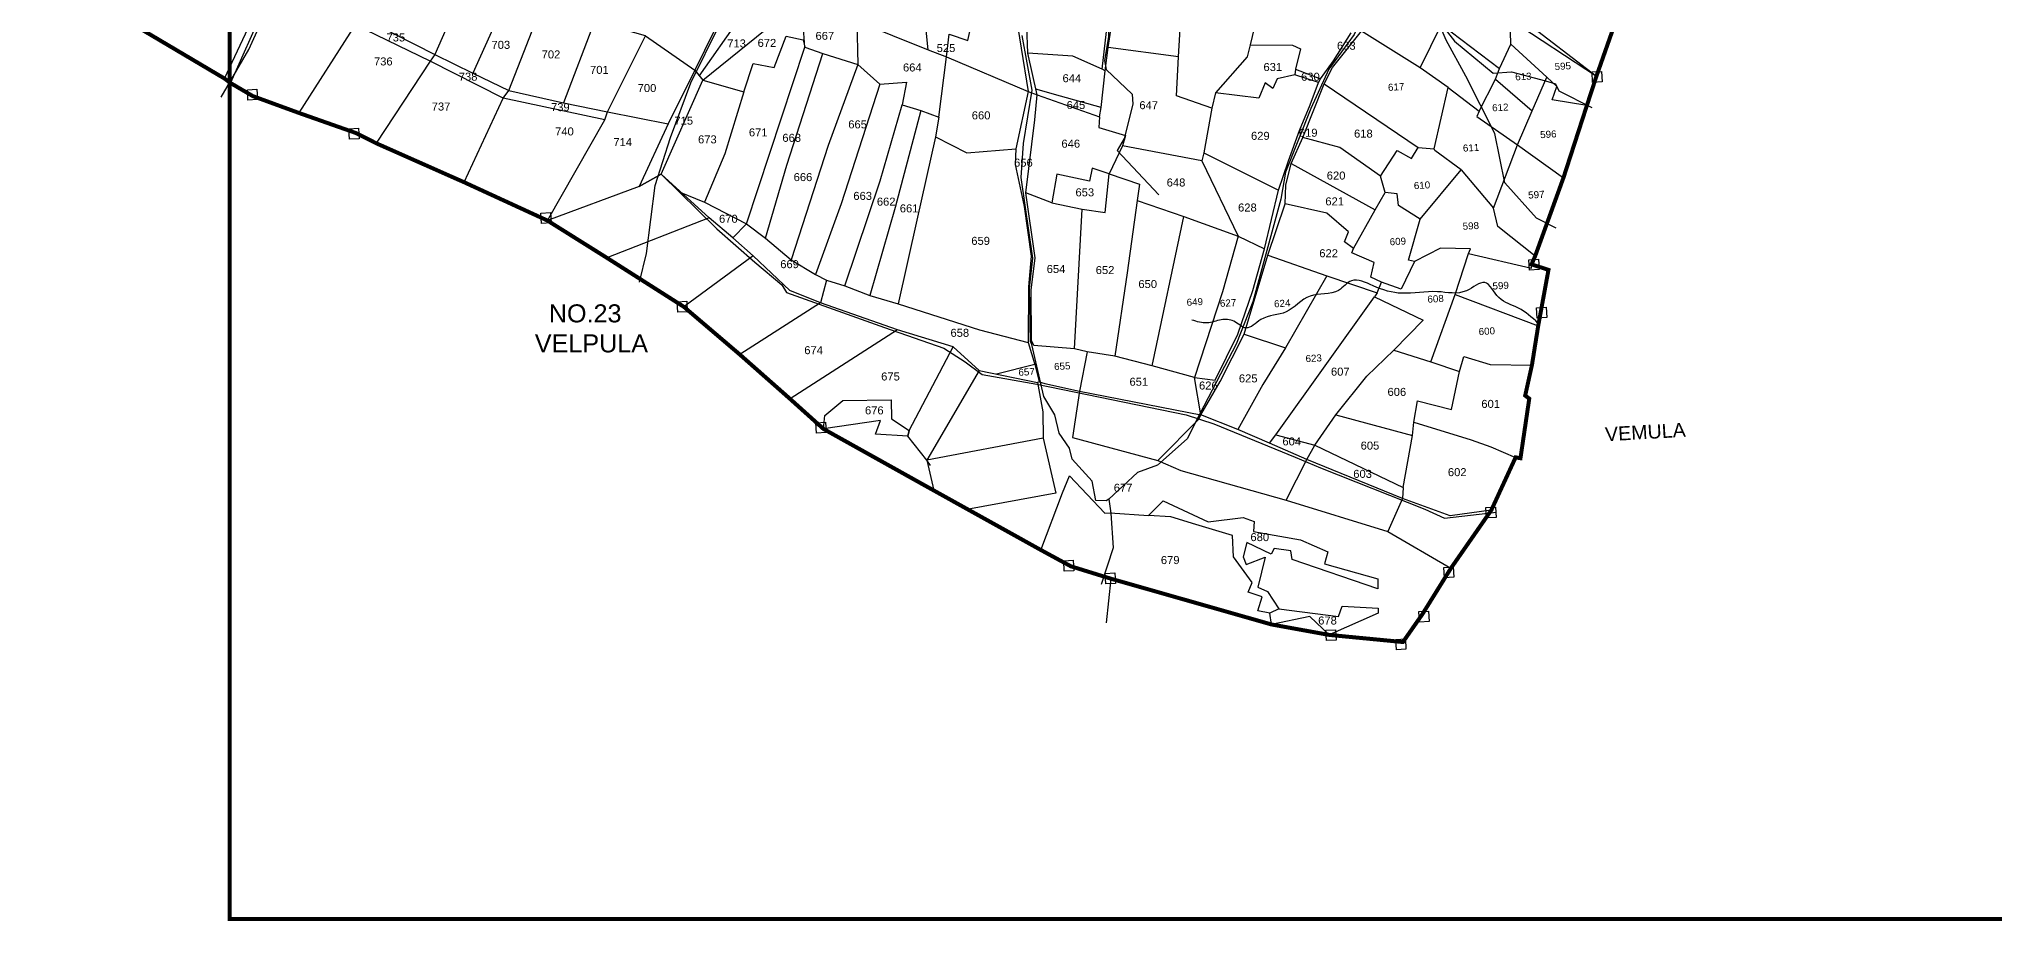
# Model space of a CAD drawing. Header units: inches. Extents: x 204181 to 273365, y 1587708 to 1600456.
# Drawn here: x 205236 to 210124, y 1589951 to 1592154 of the extents above; entities that cross this region are included whole.
import ezdxf
from ezdxf.enums import TextEntityAlignment as Align

# ---------------------------------------------------------------- set-up
doc = ezdxf.new("R2010")
doc.units = ezdxf.units.IN
doc.header["$LTSCALE"] = 15
doc.header["$MEASUREMENT"] = 0
doc.linetypes.add('HIDDEN2', pattern=[0.1875, 0.125, -0.0625])
for name, color, linetype in [('PLOT NOS', 7, 'Continuous'), ('PLOTS', 7, 'Continuous'), ('ROADS', 1, 'Continuous'), ('STREAM', 4, 'Continuous'), ('text2', 7, 'Continuous'), ('VILLAGE BOUNDARY', 5, 'Continuous'), ('VILLAGE BOUNDARY STONES', 1, 'Continuous'), ('VILLAGE BOUNDRY', 5, 'Continuous')]:
    doc.layers.add(name, color=color, linetype=linetype)
doc.styles.get("Standard").update_dxf_attribs({"font": 'arial.ttf'})

msp = doc.modelspace()

# ---------------------------------------------------------------- linework, layer by layer
at = {"layer": 'PLOTS'}
for points in [[(207457.6, 1592127.9), (207449, 1592217.4), (207306.3, 1592261.8), (207295.9, 1592345.1), (207350.3, 1592424.4), (207367.7, 1592474.5), (207386.6, 1592531.7), (207422.2, 1592644.4), (207431.2, 1592673.7), (207471.2, 1592731.1), (207469.6, 1592766.5), (207492.7, 1592787.2), (207496, 1592847.4), (207507.5, 1592889.3), (207509.9, 1592909.7), (207475.2, 1592936), (207514.9, 1593059.3), (207540.8, 1593132.6), (207595.7, 1593245.5), (207605.2, 1593282.6), (207637.1, 1593290.5), (207557.2, 1593343.7)], [(206198.8, 1593162.5), (206068.6, 1592906.9), (206002.9, 1592699.4), (205975.2, 1592615.4), (205966.2, 1592594.6), (205924.5, 1592502.1), (205834.3, 1592313.8), (205833.2, 1592307.6), (205823.9, 1592292.5), (205713.7, 1592044.8)], [(206371.1, 1593034.3), (206282.9, 1592837.1), (206197.6, 1592615.7), (206167.2, 1592535.1), (206158.6, 1592509.6), (206124.4, 1592417.1), (206037.6, 1592210.3), (206025.9, 1592190.4), (205884.6, 1591970)], [(207035.6, 1592597.4), (206980.5, 1592339), (206928.8, 1592192.9), (206922.5, 1592175.4), (206874.8, 1592076.5), (206807.7, 1591942.9), (206735.2, 1591785.9), (206506, 1591701.1), (206649.6, 1591953), (206656.4, 1591973), (206750.9, 1592162.5), (206623.9, 1592198.1), (206497.6, 1592252.7), (206419.6, 1592291.4), (206319.8, 1592332.8), (206217.4, 1592377.1), (206124.4, 1592417.1), (206022.5, 1592453.5), (205924.5, 1592502.1), (205966.2, 1592594.6), (205916.4, 1592633.5), (205759.9, 1592633.2), (205595.7, 1592624.5)], [(207634.2, 1592634.7), (207639.6, 1592646.6), (207677.7, 1592637.2), (207686.4, 1592586.6), (207687.4, 1592455.5), (207667.7, 1592430.2), (207673, 1592239.8), (207708.1, 1592023.8), (207677.2, 1591880.1), (207675.2, 1591841), (207698.1, 1591736), (207715.2, 1591612.1), (207708.9, 1591535.2), (207708, 1591396.5), (207724.6, 1591341.5), (207735.6, 1591298), (207730.7, 1591296.2), (207744.1, 1591222.7), (207745.6, 1591157.4), (207776.5, 1591019.6), (207554.4, 1590978.8)], [(207735.6, 1591298), (207749.3, 1591293.9), (207836.2, 1591274.7), (208139.5, 1591215.8), (208187.6, 1591299.1), (208247.3, 1591416.9), (208307, 1591614.6), (208350.1, 1591742.6), (208351.9, 1591789.6), (208364.8, 1591843.2), (208394.3, 1591908.4), (208447.8, 1592042.9), (208468.8, 1592083), (208541.2, 1592174.3), (208541.4, 1592199.8), (208586.5, 1592285.1), (208607.2, 1592325.9), (208621.8, 1592371.8), (208656.4, 1592391), (208676.1, 1592432.7), (208680.3, 1592439.1), (208774.5, 1592556.2), (208796.6, 1592585.4)], [(206373.3, 1592427.1), (206319.8, 1592332.8), (206224.5, 1592115.5), (206212.9, 1592099.2), (206078.2, 1591894.1)], [(206874.8, 1592076.5), (206894.5, 1592052), (206997.1, 1592022.4), (207020.4, 1592093.8), (207072.9, 1592083.6), (207103, 1592161.8), (207145, 1592152.8), (207149.7, 1592134), (207194.8, 1592118.8), (207282.2, 1592091), (207336.9, 1592041.4), (207403.6, 1592046.5), (207393.2, 1591990.4), (207439.5, 1591975.8), (207484.2, 1591959.7), (207503.7, 1592109.8), (207510.1, 1592166.9), (207557, 1592150.9), (207581.4, 1592260.9), (207584, 1592357.5), (207622, 1592434.8), (207667.7, 1592430.2)], [(205253.4, 1592382.6), (205526.8, 1592337.7), (205668.9, 1592323.7), (205816.3, 1592306.7), (205833.2, 1592307.6), (205925.3, 1592263.3), (206037.6, 1592210.3), (206121.4, 1592168.4), (206224.5, 1592115.5), (206319.3, 1592069.4), (206410.1, 1592025.6), (206546.5, 1591994.9), (206656.4, 1591973), (206807.7, 1591942.9)], [(208166.4, 1591982.1), (208078.5, 1592012.7), (208083.9, 1592109.8), (208101.2, 1592403)], [(208520.6, 1591631.5), (208575.2, 1591727.5), (208600.2, 1591770.9), (208588.7, 1591812.1), (208629.8, 1591875.9), (208666.2, 1591855.9), (208682.9, 1591883.3), (208722.6, 1591879.8), (208757.2, 1592033.6), (208835.3, 1591974.5), (208875.5, 1592054.4), (208886, 1592080.5), (208913.9, 1592141.3), (208912.3, 1592203.1), (208913.7, 1592237.9), (208810.5, 1592288.8), (208714, 1592341.5), (208700.7, 1592313.8), (208635, 1592315.3), (208607.2, 1592325.9), (208591.1, 1592330), (208536.6, 1592350.6), (208535.4, 1592372.2), (208491.4, 1592386)], [(206649.6, 1591953), (206395.6, 1592006.9), (206212.9, 1592099.2), (206025.9, 1592190.4), (205823.9, 1592292.5), (205809.6, 1592292.3), (205519.8, 1592323.7), (205235.7, 1592367.9)], [(205698.9, 1592055.9), (205809.6, 1592292.3)], [(206419.6, 1592291.4), (206319.3, 1592069.4)], [(206969.4, 1591657.9), (207003.5, 1591693), (207149.7, 1592134), (207141.5, 1592251.1), (207060.6, 1592273.8), (207016.3, 1592200.1), (206985.8, 1592205.2), (206885, 1592062.1)], [(207893.1, 1592079.4), (207906.2, 1592195.4), (207903.2, 1592255), (207913.3, 1592313.7), (207918.2, 1592316.2)], [(208687.9, 1592082.4), (208741, 1592191.2), (208657, 1592261.2), (208616.7, 1592275.1), (208586.5, 1592285.1)], [(206298.4, 1591796.5), (206395.6, 1592006.9), (206410.1, 1592025.6), (206497.6, 1592252.7)], [(207463.3, 1591089.2), (207454.1, 1591102.1), (207407.2, 1591162.1), (207326.1, 1591167.5), (207338.4, 1591201.6), (207196.2, 1591180.3), (207199.7, 1591213.6), (207244.8, 1591251.2), (207365.1, 1591252.7), (207365.8, 1591205.9), (207410.6, 1591176.6), (207407.2, 1591162.1), (207410.6, 1591176.6), (207519.9, 1591385.8), (207381.3, 1591427.8), (207188.4, 1591495.6), (207112, 1591525.9), (207020.8, 1591613.1), (206969.4, 1591657.9), (206910.6, 1591708), (206790.3, 1591816.8), (206735.2, 1591785.9), (206790.3, 1591816.8), (206894.5, 1592052), (207141.5, 1592251.1)], [(207886.4, 1591960.5), (207884.7, 1591933.4), (207950.9, 1591913.7), (207943.8, 1591887.6), (207910.2, 1591817.6), (207985.9, 1591791.5), (207980.4, 1591751), (207954.8, 1591570.3), (207924.6, 1591362), (207854.8, 1591373), (207823.4, 1591380.3), (207721.5, 1591389), (207716.1, 1591401.4), (207715.4, 1591527.2), (207724.9, 1591608.1), (207702.2, 1591769.9), (207724.1, 1591952.6), (207730.2, 1592015.5), (207707.2, 1592119), (207701.7, 1592253.4)], [(208293.3, 1592269.4), (208262.2, 1592140.2), (208254.8, 1592110.4), (208176.3, 1592019.8), (208166.4, 1591982.1), (208147.2, 1591869.9), (208141.5, 1591850.4), (207943.8, 1591887.6)], [(206623.9, 1592198.1), (206546.5, 1591994.9)], [(207279.7, 1592199.4), (207282.2, 1592091), (207207.5, 1591888.9), (207115.5, 1591602.9)], [(207279.7, 1592199.4), (207457.6, 1592127.9), (207503.7, 1592109.8), (207708.1, 1592023.8), (207730.2, 1592015.5), (207886.4, 1591960.5), (207890.1, 1591983.1), (207899.8, 1592074.9), (207907.7, 1592133.1), (207917.6, 1592198.3)], [(208741, 1592191.2), (208886, 1592080.5)], [(208912.3, 1592203.1), (209128.2, 1592062)], [(206750.9, 1592162.5), (206874.8, 1592076.5)], [(208083.9, 1592109.8), (207907.7, 1592133.1)], [(208031.6, 1591101.2), (208134.2, 1591204.5), (208139.5, 1591215.8), (208123.6, 1591308.7), (208175.4, 1591301.9), (208231.4, 1591416.8), (208269.5, 1591525.9), (208298.1, 1591630), (208333.2, 1591776.8), (208358.1, 1591850), (208386.3, 1591925.7), (208412.4, 1591990.3), (208433.1, 1592045.8), (208438.7, 1592055.2), (208470.7, 1592100.3), (208515.3, 1592169.8)], [(208262.2, 1592140.2), (208368.8, 1592139.1), (208388.3, 1592130.1), (208376.1, 1592079), (208374.4, 1592065)], [(208757.2, 1592033.6), (208687.9, 1592082.4), (208541.2, 1592174.3)], [(208789.8, 1591827.4), (208871, 1591731.7), (208931, 1591890), (208967.2, 1591975), (209003.8, 1592059.4), (208913.9, 1592141.3)], [(207051.4, 1591657.1), (207104.6, 1591839.8), (207194.8, 1592118.8)], [(207899.8, 1592074.9), (207893.1, 1592079.4), (207819.1, 1592112.1), (207707.2, 1592119)], [(208376.1, 1592079), (208438.7, 1592055.2)], [(207336.9, 1592041.4), (207240.1, 1591742.4), (207175.9, 1591566.4)], [(207890.1, 1591983.1), (207788.5, 1592012.2), (207726.9, 1592029.3)], [(208433.1, 1592045.8), (208374.4, 1592065), (208330, 1592055.1), (208319.4, 1592030.6), (208300.2, 1592045.4), (208284, 1592006.6), (208176.3, 1592019.8)], [(208447.8, 1592042.9), (208682.9, 1591883.3)], [(208875.5, 1592054.4), (208967.2, 1591975)], [(209104.1, 1591988.2), (209017.7, 1592002.4), (209029.1, 1592036.3), (209003.8, 1592059.4)], [(206997.1, 1592022.4), (206949.2, 1591868.1), (206898.8, 1591746.6)], [(207249.6, 1591537.9), (207338.2, 1591800.6), (207393.2, 1591990.4)], [(207439.5, 1591975.8), (207374.9, 1591733.9), (207312, 1591513.4)], [(207484.2, 1591959.7), (207476.2, 1591909.8), (207429.1, 1591702.1), (207383.2, 1591493.2)], [(208835.3, 1591974.5), (208829.1, 1591960.7), (208931, 1591890), (209045.7, 1591808.1)], [(207476.2, 1591909.8), (207554.3, 1591869.8), (207677.2, 1591880.1)], [(208588.7, 1591812.1), (208486.9, 1591883.2), (208394.3, 1591908.4)], [(208141.5, 1591850.4), (208232.4, 1591661.8), (208193.2, 1591522.6), (208123.6, 1591308.7)], [(208147.2, 1591869.9), (208333.2, 1591776.8)], [(208364.8, 1591843.2), (208575.2, 1591727.5)], [(208687.1, 1591704.6), (208789.8, 1591827.4), (208724.2, 1591875.9), (208722.6, 1591879.8)], [(207823.4, 1591380.3), (207843, 1591729.1), (207900.6, 1591721), (207910.2, 1591817.6), (207867.3, 1591831.8), (207861.1, 1591799.4), (207779.4, 1591816.9), (207767.1, 1591745), (207702.2, 1591769.9)], [(206835.1, 1591773.1), (206898.8, 1591746.6), (207003.5, 1591693), (207051.4, 1591657.1), (207115.5, 1591602.9), (207175.9, 1591566.4), (207203.6, 1591552.3), (207249.6, 1591537.9), (207312, 1591513.4), (207383.2, 1591493.2), (207586.3, 1591428.1), (207708, 1591396.5)], [(207767.1, 1591745), (207843, 1591729.1)], [(207980.4, 1591751), (208097.2, 1591711.3), (208232.4, 1591661.8), (208298.1, 1591630)], [(208580.4, 1591520.1), (208590.5, 1591547.3), (208564.2, 1591559.6), (208572.9, 1591596.3), (208516.4, 1591620.7), (208520.6, 1591631.5), (208498.8, 1591648), (208508.5, 1591673.2), (208454.3, 1591719.7), (208350.1, 1591742.6)], [(208714.1, 1591348.2), (208774.6, 1591516.5), (208808.2, 1591618.7), (208813, 1591630.5), (208738, 1591631.6), (208673.6, 1591598.6), (208658.2, 1591601.7), (208687.1, 1591704.6), (208633.7, 1591738.4), (208629.8, 1591767.5), (208600.2, 1591770.9)], [(206910.6, 1591708), (206654.4, 1591608.1)], [(208017.7, 1591337.8), (208097.2, 1591711.3)], [(208808.2, 1591618.7), (208965.8, 1591582), (208966, 1591591.6), (208974.7, 1591611.7), (208881.9, 1591685.9), (208871, 1591731.7)], [(207020.8, 1591613.1), (206847.1, 1591485.5)], [(208307, 1591614.6), (208454, 1591563.2), (208580.4, 1591520.1), (208573.7, 1591510.3), (208694.8, 1591452), (208621.5, 1591376.9), (208714.1, 1591348.2), (208785.7, 1591323.6), (208796.8, 1591361.2), (208862.3, 1591341.3), (208966.9, 1591339.9)], [(208673.6, 1591598.6), (208639.8, 1591529.4), (208590.5, 1591547.3)], [(207203.6, 1591552.3), (207188.4, 1591495.6), (206987.2, 1591366.1)], [(208454, 1591563.2), (208350.7, 1591382.8), (208294.5, 1591291.5), (208232.2, 1591178.7)], [(208311.3, 1591145.1), (208327.1, 1591165.5), (208573.7, 1591510.3)], [(208774.6, 1591516.5), (208982.6, 1591438.2)], [(207381.3, 1591427.8), (207112.6, 1591255.4)], [(208247.3, 1591416.9), (208350.7, 1591382.8)], [(207519.9, 1591385.8), (207585, 1591326.4), (207730.7, 1591296.2)], [(207854.8, 1591373), (207836.2, 1591274.7), (207818.6, 1591158.9), (208031.6, 1591101.2)], [(208123.6, 1591308.7), (208017.7, 1591337.8), (207924.6, 1591362)], [(208352.8, 1591002.4), (208404.3, 1591104.1), (208423.9, 1591139.7), (208476.8, 1591215.5), (208554.6, 1591312.6), (208621.5, 1591376.9)], [(207585, 1591326.4), (207454.1, 1591102.1)], [(207724.6, 1591341.5), (207628.4, 1591316.8)], [(208645.4, 1591034.4), (208668.4, 1591163.8), (208671.5, 1591197.4), (208680.8, 1591250.8), (208766.1, 1591228.9), (208785.7, 1591323.6)], [(208865.3, 1590977.3), (208762.6, 1590963.3), (208643.4, 1591006.3), (208404.3, 1591104.1), (208311.3, 1591145.1), (208232.2, 1591178.7), (208139.5, 1591215.8)], [(208476.8, 1591215.5), (208668.4, 1591163.8)], [(207745.6, 1591157.4), (207454.1, 1591102.1), (207472, 1591026.5)], [(208327.1, 1591165.5), (208423.9, 1591139.7), (208645.4, 1591034.4), (208643.4, 1591006.3), (208606.6, 1590924.1)], [(208671.5, 1591197.4), (208815, 1591152.8), (208864.3, 1591135.8), (208926.1, 1591109.3)], [(208031.6, 1591101.2), (208089.6, 1591076.8), (208352.8, 1591002.4), (208606.6, 1590924.1), (208764.4, 1590832.3)], [(207739.6, 1590877.8), (207793.8, 1591020.3), (207810.7, 1591063.3), (207899.5, 1590970), (207912.6, 1590970.8), (208008.9, 1590963.8), (208045, 1591000.3), (208157.7, 1590948.5), (208244.8, 1590959.1), (208272.4, 1590948.8), (208271.3, 1590924.3), (208388.4, 1590903.5), (208456.6, 1590873.6), (208448.5, 1590843.4), (208581.7, 1590806), (208581.9, 1590780.9), (208367.7, 1590854.4), (208364, 1590875.5), (208322.2, 1590881.9), (208315.5, 1590867.7), (208254.3, 1590896.2), (208245.1, 1590860.6), (208252.5, 1590841.6), (208299.7, 1590859.9), (208281.4, 1590785), (208305.8, 1590774.5), (208334.6, 1590731), (208312.1, 1590719.7), (208281.7, 1590725.5), (208292.2, 1590761.2), (208257.5, 1590772.4), (208267.9, 1590796.5), (208220.8, 1590860.7), (208218.2, 1590914.1), (208127, 1590941.7), (208064.3, 1590960.8), (208008.9, 1590963.8)], [(208334.6, 1590731), (208483.4, 1590711.9), (208492.4, 1590737.3), (208582.2, 1590732.4), (208582.2, 1590719.7), (208460, 1590665.7), (208411.5, 1590712.1), (208315.6, 1590691.9), (208312.1, 1590719.7)]]:
    msp.add_lwpolyline(points, dxfattribs=at)
at = {"layer": 'ROADS'}
for points in [[(205690.7, 1592009.7), (205760, 1592128.2), (205827.2, 1592277.3), (205828.3, 1592315.3), (205825.8, 1592366.2), (205879.3, 1592531.8), (205878.9, 1592611.9), (205910.1, 1592694.4), (205944.9, 1592766.8), (205964.2, 1592928.9), (205952.5, 1593028.5), (205971.8, 1593087.8), (205987.6, 1593127.5), (205994.1, 1593200.1)], [(207668.9, 1592671.9), (207703.7, 1592641.1), (207770.7, 1592557.6), (207799.8, 1592536.6), (207799.2, 1592470.8), (207793.4, 1592441.4), (207828, 1592397.5), (207881.1, 1592380.5), (207904.2, 1592368.4), (207920.9, 1592350), (207913.7, 1592301), (207907.6, 1592236.1), (207908.7, 1592160.3), (207898.6, 1592101), (207902.7, 1592078.6), (207967.7, 1592016.9), (207969.2, 1591992), (207947.3, 1591906.1), (207930.5, 1591875.9), (208034.7, 1591765.1)], [(208669.8, 1592432.4), (208655.2, 1592398.7), (208626, 1592379.4), (208614, 1592368.9), (208598.6, 1592327.4), (208539.2, 1592201.3), (208522.4, 1592165.5), (208459.6, 1592079), (208414.1, 1591981.2), (208351.2, 1591822.1), (208339, 1591754.3), (208269, 1591497.6), (208227.6, 1591391.9), (208188.7, 1591317.1), (208137, 1591218.4), (208105, 1591155.3), (208031, 1591089.6), (207981.1, 1591071.3), (207909, 1591004.8), (207914.7, 1590969.9), (207920.5, 1590883.5), (207889.8, 1590791.7)], [(206736.1, 1591547.3), (206753.4, 1591618.6), (206775.1, 1591788.9), (206813.9, 1591908.8), (206864.7, 1592045.3), (206936.9, 1592191.4), (206951.8, 1592333.3), (206969.3, 1592391.2), (206981.1, 1592397.9)], [(209027.7, 1591681.7), (208978.2, 1591706.8), (208898.8, 1591795.4), (208874.5, 1591918.7), (208802, 1592061.7), (208752.9, 1592151.6), (208739.9, 1592180.5), (208746.8, 1592258.1), (208724.4, 1592315.3), (208704.5, 1592340.3), (208675.1, 1592377.8), (208652.9, 1592399.9)], [(208704.5, 1592340.3), (208778.8, 1592331.4), (208820.9, 1592289.5), (208869.5, 1592267.5), (208913.2, 1592248.5), (208945.4, 1592201.7), (209128.2, 1592062)], [(208741, 1592191.2), (208773.2, 1592149.3), (208870.1, 1592069.6), (208915.7, 1592072.6), (209000.7, 1592050), (209026, 1592042.5), (209034.1, 1592025.1), (209116.5, 1591983.7)], [(207909, 1591004.8), (207909, 1591004.8), (207902.6, 1591000.7), (207877.1, 1591001.6), (207867.9, 1591050.1), (207818.1, 1591105), (207810.7, 1591132.3), (207785.6, 1591170.1), (207774.3, 1591215.3), (207746.8, 1591261.8), (207716.9, 1591391.7), (207713.3, 1591399), (207710.9, 1591532.3), (207719.6, 1591607), (207690.5, 1591808.9), (207696.1, 1591893.7), (207717.5, 1592026.6), (207692.7, 1592163.6)], [(206790.3, 1591816.8), (206929.3, 1591680.2), (207024.9, 1591597.1), (207091.9, 1591540.6), (207104.1, 1591520.9), (207348.3, 1591433.9), (207497.3, 1591382), (207550.4, 1591348.4), (207592.4, 1591316.2), (207729.1, 1591291.9), (208102.5, 1591215.5), (208172, 1591193.1), (208374.9, 1591110), (208438.4, 1591083.2), (208698.9, 1590979.6), (208748.6, 1590957), (208878.3, 1590972.2)]]:
    msp.add_lwpolyline(points, dxfattribs=at)
at = {"layer": 'STREAM'}
msp.add_spline([(208982, 1591445), (208933.1, 1591482.3), (208884.2, 1591508.9), (208848.8, 1591546), (208803.6, 1591525.8), (208730.7, 1591523.3), (208641.7, 1591519.3), (208569.7, 1591538), (208515.7, 1591550.8), (208483.8, 1591526.5), (208412.3, 1591512.4), (208352.6, 1591472.6), (208289.2, 1591453.4), (208252, 1591432.6), (208221.6, 1591449.5), (208190.2, 1591452.9), (208154.7, 1591445.3), (208117.2, 1591452.5)], degree=3, dxfattribs=at)
at = {"layer": 'text2', "color": 5, "const_width": 10}
msp.add_lwpolyline([(205712.3, 1599556.1), (219410.4, 1599556.1), (219410.4, 1589956.2), (205712.3, 1589956.2)], close=True, dxfattribs=at)
at = {"layer": 'VILLAGE BOUNDARY'}
msp.add_lwpolyline([(207914.7, 1590805.9), (207902.7, 1590695.7)], dxfattribs=at)
at = {"layer": 'VILLAGE BOUNDARY STONES'}
for points in [[(205756.1, 1592028), (205780, 1592029.4), (205781.4, 1592003.4), (205757.5, 1592002.1)], [(209117.1, 1592072.3), (209141, 1592073.7), (209142.5, 1592047.7), (209118.6, 1592046.3)], [(206010.1, 1591930.1), (206034, 1591931.5), (206035.5, 1591905.5), (206011.6, 1591904.1)], [(206489.7, 1591719.8), (206513.6, 1591721.2), (206515.1, 1591695.2), (206491.2, 1591693.9)], [(208959.4, 1591603), (208983.3, 1591604.4), (208984.7, 1591578.4), (208960.9, 1591577)], [(206830.4, 1591497.8), (206854.3, 1591499.2), (206855.8, 1591473.2), (206831.9, 1591471.8)], [(208978.7, 1591483), (209002.5, 1591484.3), (209004, 1591458.4), (208980.1, 1591457)], [(207177.2, 1591195.8), (207201.1, 1591197.2), (207202.6, 1591171.2), (207178.7, 1591169.9)], [(208851.7, 1590983.9), (208875.6, 1590985.3), (208877.1, 1590959.3), (208853.2, 1590957.9)], [(207796.6, 1590850.8), (207820.5, 1590852.1), (207822, 1590826.2), (207798.1, 1590824.8)], [(207900.6, 1590819), (207924.5, 1590820.4), (207926, 1590794.4), (207902.1, 1590793.1)], [(208746.5, 1590834.5), (208770.4, 1590835.8), (208771.9, 1590809.9), (208748, 1590808.5)], [(208684.4, 1590723.9), (208708.3, 1590725.3), (208709.8, 1590699.3), (208685.9, 1590697.9)], [(208451.9, 1590677.5), (208475.8, 1590678.8), (208477.3, 1590652.9), (208453.4, 1590651.5)], [(208626.6, 1590654.4), (208650.5, 1590655.8), (208652, 1590629.8), (208628.1, 1590628.4)]]:
    msp.add_lwpolyline(points, close=True, dxfattribs=at)
at = {"layer": 'VILLAGE BOUNDRY', "linetype": 'HIDDEN2', "ltscale": 20, "const_width": 10}
msp.add_lwpolyline([(209185.2, 1592224.3), (209128.2, 1592062), (209104.1, 1591988.2), (209045.7, 1591808.1), (208974.7, 1591611.7), (208966, 1591591.6), (209008.2, 1591577.7), (208982.6, 1591438.2), (208966.9, 1591339.9), (208950, 1591263.7), (208960.2, 1591256.1), (208938.2, 1591107.2), (208926.1, 1591109.3), (208865.3, 1590977.3), (208764.4, 1590832.3), (208692.9, 1590717.2), (208644.5, 1590647.9), (208460, 1590665.7), (208315.6, 1590691.9), (207915.4, 1590805.9), (207814.3, 1590837.2), (207739.6, 1590877.8), (207472, 1591026.5), (207196.2, 1591180.3), (207112.6, 1591255.4), (206987.2, 1591366.1), (206847.1, 1591485.5), (206654.4, 1591608.1), (206506, 1591701.1), (206298.4, 1591796.5), (206078.2, 1591894.1), (206027.2, 1591919.8), (205884.6, 1591970), (205769.7, 1592012), (205713.7, 1592044.8), (205698.9, 1592055.9), (205493.7, 1592177.3)], dxfattribs=at)

# ---------------------------------------------------------------- texts
at = {"layer": 'PLOT NOS'}
for s, p in [('735', (206127.3, 1592158.5)), ('703', (206389.7, 1592140)), ('702', (206515, 1592116.1)), ('713', (206978.9, 1592143.5)), ('672', (207054.7, 1592144.8)), ('667', (207199.5, 1592162.6)), ('525', (207502.4, 1592132.1)), ('633', (208502.9, 1592137.8)), ('736', (206095.9, 1592098.6)), ('701', (206636, 1592077.5)), ('664', (207418.1, 1592083.5)), ('631', (208319.2, 1592084.6)), ('738', (206307.9, 1592060.5)), ('700', (206755, 1592032.1)), ('644', (207816.9, 1592056.6)), ('630', (208413.2, 1592060.3)), ('737', (206240.3, 1591985.9)), ('739', (206538.4, 1591984.4)), ('645', (207827.1, 1591989.6)), ('647', (208009, 1591989.2)), ('740', (206548.7, 1591923.7)), ('715', (206846.9, 1591950.6)), ('671', (207033, 1591921.3)), ('665', (207281.4, 1591941.3)), ('660', (207590.1, 1591963.8)), ('714', (206694.3, 1591897)), ('673', (206905.9, 1591903.8)), ('668', (207116.7, 1591907.7)), ('646', (207814.2, 1591893.1)), ('629', (208288, 1591912.7)), ('619', (208407.6, 1591920.4)), ('618', (208545.6, 1591918.3)), ('656', (207695.9, 1591845.7)), ('666', (207144.9, 1591809.6)), ('648', (208077.3, 1591796.1)), ('620', (208477.4, 1591813.4)), ('663', (207294.1, 1591762.6)), ('662', (207352.9, 1591748.3)), ('661', (207410.2, 1591731.4)), ('653', (207849.3, 1591771.5)), ('628', (208255.7, 1591733.6)), ('621', (208473.8, 1591748.9)), ('670', (206958.4, 1591705.5)), ('659', (207588.9, 1591650.3)), ('669', (207111.4, 1591592)), ('654', (207777.4, 1591580)), ('622', (208458.7, 1591619.3)), ('652', (207899.9, 1591577.3)), ('650', (208006.5, 1591542.4)), ('658', (207536.9, 1591420.5)), ('674', (207171.5, 1591377.1)), ('675', (207363.6, 1591311.4)), ('651', (207984.3, 1591298.3)), ('626', (208158.1, 1591288.8)), ('625', (208257.7, 1591306.6)), ('607', (208487.8, 1591323.5)), ('606', (208629.2, 1591272.9)), ('601', (208863.7, 1591242.9)), ('676', (207323.2, 1591226.7)), ('604', (208366.6, 1591149.2)), ('605', (208562, 1591138.7)), ('603', (208543.6, 1591068.1)), ('602', (208780.1, 1591072.4)), ('677', (207945, 1591033.4)), ('680', (208286.6, 1590910.1)), ('679', (208062.7, 1590852.7)), ('678', (208455.9, 1590701.7))]:
    msp.add_text(s, height=20, dxfattribs=at).set_placement(p, align=Align.MIDDLE_CENTER)
for s, p in [('595', (209044, 1592086.8)), ('617', (208627.5, 1592034.8)), ('613', (208945.4, 1592061)), ('612', (208887.8, 1591983.7)), ('611', (208814.7, 1591883)), ('596', (209007.9, 1591916.6)), ('610', (208692.1, 1591789.2)), ('597', (208977.9, 1591765.7)), ('598', (208814.1, 1591687.7)), ('609', (208631.7, 1591649)), ('599', (208888.7, 1591538.4)), ('649', (208124.2, 1591497.7)), ('627', (208207.4, 1591495.1)), ('624', (208342.7, 1591494.1)), ('608', (208726.1, 1591505.6)), ('600', (208854.1, 1591424.6)), ('655', (207792.9, 1591337.1)), ('623', (208421.4, 1591357)), ('657', (207703.8, 1591322.8))]:
    msp.add_text(s, height=17.57, rotation=3.2839, dxfattribs=at).set_placement(p, align=Align.MIDDLE_CENTER)
at = {"layer": 'text2', "color": 1}
msp.add_text('VEMULA', height=35.13, rotation=3.2839, dxfattribs=at).set_placement((209150.6, 1591149.3))
at = {"layer": 'text2', "color": 1, "insert": (206474.7, 1591491.6), "char_height": 45, "width": 221.048, "attachment_point": 1}
msp.add_mtext('  NO.23 VELPULA', dxfattribs=at)

doc.saveas('drawing.dxf')
